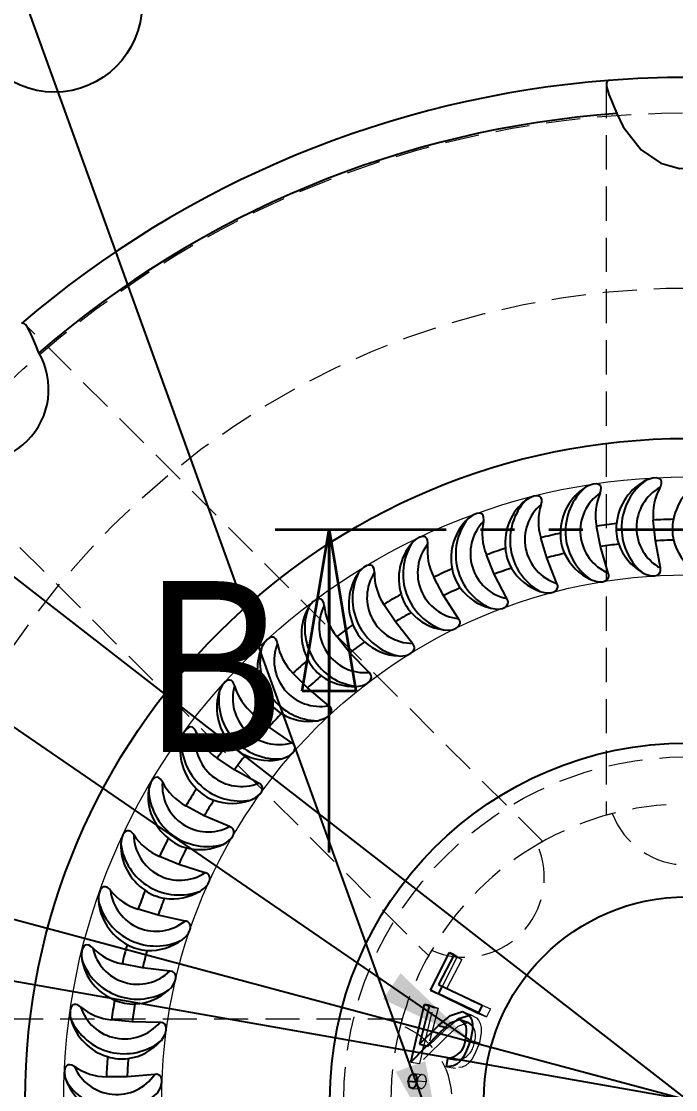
# Model space of a CAD drawing. Header units: millimetres. Extents: x 5 to 416, y 6 to 580.
# Drawn here: x 87.08 to 111.37, y 475.59 to 515.29 of the extents above; entities that cross this region are included whole.
import ezdxf

# ---------------------------------------------------------------- set-up
doc = ezdxf.new("R2010")
doc.units = ezdxf.units.MM
for name, pattern in [('SLD-Combinazione-di-due-tratteggi', [12.7, 6.35, -1.27, 1.27, -1.27, 1.27, -1.27]), ('SLD-Solido', [0]), ('SLD-Tratteggiato', [1.905, 1.27, -0.635])]:
    doc.linetypes.add(name, pattern=pattern)
doc.layers.add('D', color=3, linetype='SLD-Solido', lineweight=25)
doc.layers.add('SEZ', color=6, linetype='SLD-Combinazione-di-due-tratteggi', lineweight=35)
doc.layers.add('Q', color=2, linetype='SLD-Solido')
doc.styles.add('SLDTEXTSTYLE4', font='GOTHIC.TTF', dxfattribs={"width": 0.913})
doc.styles.get("Standard").update_dxf_attribs({"font": 'GOTHIC.TTF'})
doc.dimstyles.new('SLDDIMSTYLE1', dxfattribs={"dimtxt": 3.5, "dimasz": 3.556, "dimexe": 0, "dimexo": 0.0625, "dimgap": 0.875, "dimtad": 1, "dimrnd": 1e-09, "dimzin": 12, "dimdsep": 46, "dimtxsty": 'SLDTEXTSTYLE4', "dimblk1": 'NONE', "dimblk2": 'CLOSED', "dimsah": 1, "dimcen": 0, "dimadec": 0, "dimazin": 3, "dimtfac": 1, "dimtmove": 0, "dimatfit": 3, "dimldrblk": 'NONE', "dimfxl": 0, "dimfrac": 2, "dimtolj": 1, "dimtzin": 12, "dimarcsym": 0})
doc.dimstyles.new('SLDDIMSTYLE3', dxfattribs={"dimtxt": 3.5, "dimasz": 3.556, "dimexe": 0, "dimexo": 0.0625, "dimgap": 0.875, "dimtad": 1, "dimrnd": 1e-09, "dimzin": 12, "dimdsep": 46, "dimtxsty": 'SLDTEXTSTYLE4', "dimblk1": 'NONE', "dimblk2": 'CLOSED', "dimsah": 1, "dimcen": 0, "dimadec": 0, "dimazin": 3, "dimtfac": 1, "dimtmove": 0, "dimatfit": 3, "dimldrblk": 'NONE', "dimfxl": 0, "dimfrac": 2, "dimtolj": 1, "dimtzin": 12, "dimarcsym": 0})
doc.dimstyles.new('SLDDIMSTYLE7', dxfattribs={"dimtxt": 0.18, "dimasz": 3.556, "dimexe": 0, "dimexo": 0.0625, "dimgap": 0, "dimtad": 0, "dimtih": 1, "dimtoh": 1, "dimdec": 0, "dimrnd": 1e-09, "dimzin": 0, "dimdsep": 46, "dimtxsty": 'Standard', "dimsah": 1, "dimcen": 0.09, "dimadec": 0, "dimazin": 0, "dimtfac": 3.556, "dimtdec": 0, "dimtofl": 0, "dimtmove": 0, "dimatfit": 3, "dimfxl": 0, "dimfrac": 2, "dimtolj": 1, "dimtzin": 0, "dimarcsym": 0})

# ---------------------------------------------------------------- blocks, each defined once
blk = doc.blocks.new('_CLOSED')
at = {"color": 0, "linetype": 'ByBlock', "lineweight": -2}
for p, q in [((-1, 0.166667), (0, 0)), ((-1, 0.166667), (-1, -0.166667)), ((0, 0), (-1, -0.166667)), ((0, 0), (-1, 0))]:
    blk.add_line(p, q, dxfattribs=at)
blk = doc.blocks.new('_D_2')
at = {"layer": 'Q'}
for q in [(65.514, 483.362), (214.863, 457.042)]:
    blk.add_line((158.088, 467.048), q, dxfattribs=at)
at = {"layer": 'Q', "xscale": 3.556, "yscale": 3.556, "rotation": 170.0050717243122}
blk.add_blockref('_CLOSED', (158.088, 467.048, -16.8), dxfattribs=at)
at = {"layer": 'Q', "char_height": 3.5, "attachment_point": 1, "rotation": 350.0051, "style": 'SLDTEXTSTYLE4'}
for s, insert in [('%%c', (205.346, 463.258)), ('94', (210.554, 462.394))]:
    blk.add_mtext(s, dxfattribs=dict(at, insert=insert))
blk = doc.blocks.new('_NONE')
blk = doc.blocks.new('_D_4')
at = {"layer": 'Q'}
for q in [(58.675, 489.44), (218.383, 446.647)]:
    blk.add_line((164.927, 460.97), q, dxfattribs=at)
at = {"layer": 'Q', "xscale": 3.556, "yscale": 3.556, "rotation": 165.0000000000003}
blk.add_blockref('_CLOSED', (164.927, 460.97, -16.8), dxfattribs=at)
at = {"layer": 'Q', "char_height": 3.5, "attachment_point": 1, "rotation": 345, "style": 'SLDTEXTSTYLE4'}
for s, insert in [('%%c', (206.947, 454.338)), ('110', (212.059, 453.024))]:
    blk.add_mtext(s, dxfattribs=dict(at, insert=insert))
blk = doc.blocks.new('_D_7')
at = {"layer": 'Q'}
for q in [(28.843, 539.69), (165.568, 433.411)]:
    blk.add_line((58.034, 516.999), q, dxfattribs=at)
at = {"layer": 'Q', "xscale": 3.556, "yscale": 3.556, "rotation": 322.1411922934127}
blk.add_blockref('_CLOSED', (58.034, 516.999, -16.6), dxfattribs=at)
at = {"layer": 'Q', "char_height": 3.5, "attachment_point": 1, "rotation": 322.1412, "style": 'SLDTEXTSTYLE4'}
for s, insert in [('%%c', (31.586, 543.219)), ('136,20', (35.787, 540.022))]:
    blk.add_mtext(s, dxfattribs=dict(at, insert=insert))

msp = doc.modelspace()

# ---------------------------------------------------------------- linework, layer by layer
at = {"color": 7, "linetype": 'SLD-Tratteggiato', "lineweight": 18}
for p, q in [((108.801, 512.96169), (108.801, 485.7903)), ((106.43825, 484.81045), (87.22225, 504.02644)), ((82.9817, 499.78171), (102.19478, 480.56863)), ((102.71433, 479.42834), (103.26708, 480.51062)), ((103.43625, 480.42839), (102.87788, 479.35374)), ((103.14238, 480.58815), (103.26708, 480.51062)), ((103.1517, 480.60607), (103.43625, 480.42839)), ((103.26708, 480.51062), (103.43625, 480.42839)), ((102.57368, 479.49518), (102.87788, 479.35374)), ((102.87788, 479.35374), (104.49484, 478.58605)), ((102.03215, 477.2379), (102.36798, 478.64482)), ((102.55274, 478.61286), (102.18774, 477.20552)), ((102.22925, 478.69541), (102.36798, 478.64482)), ((102.23796, 478.72885), (102.55274, 478.61286)), ((102.36798, 478.64482), (102.55274, 478.61286)), ((103.46169, 478.49714), (103.77373, 478.37396)), ((104.04418, 478.41922), (104.35409, 478.2908)), ((104.35409, 478.2908), (104.05253, 478.43681)), ((104.19039, 478.72693), (104.49484, 478.58605)), ((104.49484, 478.58605), (104.35409, 478.2908)), ((101.21693, 478.20506), (74.04141, 478.20506)), ((102.89025, 477.87967), (103.19899, 478.12743)), ((102.18774, 477.20552), (102.89025, 477.87967)), ((102.59145, 477.69288), (102.91531, 477.6054)), ((102.91531, 477.6054), (101.87093, 476.56251)), ((103.73532, 477.38226), (103.89485, 477.33919)), ((103.76183, 477.41648), (104.08528, 477.32751)), ((101.87093, 476.56251), (101.99374, 477.07698)), ((101.53855, 476.60795), (101.87093, 476.56251)), ((102.86183, 476.43628), (103.19416, 476.39051)), ((101.62448, 476.18871), (101.9584, 476.15643)), ((101.59628, 475.63665), (101.93145, 475.62248)), ((101.77165, 475.92048), (102.10627, 475.89661))]:
    msp.add_line(p, q, dxfattribs=at)
at = {"color": 7, "linetype": 'SLD-Tratteggiato', "lineweight": 18, "flags": 128}
for points in [[(103.68273, 478.0787), (103.29164, 477.93924), (102.91531, 477.6054)], [(103.77373, 478.37396), (103.9767, 478.26032), (104.05868, 478.17389), (104.11776, 478.05202), (104.14903, 477.89372), (104.15021, 477.71327), (104.08528, 477.32751)], [(104.08528, 477.32751), (103.91468, 476.9149), (103.81909, 476.73611), (103.70727, 476.59103), (103.58494, 476.48775), (103.45127, 476.42308), (103.19416, 476.39051)], [(101.9584, 476.15643), (102.01925, 476.13659), (102.04632, 476.11722), (102.06598, 476.0905), (102.08027, 476.05402), (102.09169, 476.00466), (102.10627, 475.89661)], [(101.93145, 475.62248), (101.87081, 475.64336), (101.8435, 475.66308), (101.82321, 475.68997), (101.80808, 475.72621), (101.79555, 475.77531), (101.77957, 475.88217)]]:
    msp.add_lwpolyline(points, dxfattribs=at)
at = {"color": 7, "linetype": 'SLD-Tratteggiato', "lineweight": 18}
for radius in [66.1, 36.68404, 30.175, 12.75]:
    msp.add_circle((111.801, 475.20506), radius, dxfattribs=at)
at = {"color": 7, "linetype": 'SLD-Solido', "lineweight": 18}
for radius in [23.1533, 19.51419]:
    msp.add_circle((111.801, 475.20506), radius, dxfattribs=at)
at = {"color": 7, "linetype": 'SLD-Tratteggiato', "lineweight": 18}
for centre, radius, start, end in [((111.801, 475.20531), 10.99975, 74.191971, 105.786888), ((111.801, 475.20506), 11, 104.626467, 120.373533), ((111.801, 486.90745), 2.97266, 200.867134, 339.132866), ((111.80082, 475.20524), 10.99975, 119.191971, 150.786888), ((103.52616, 483.4799), 2.97266, 245.867134, 24.132866), ((111.801, 475.20506), 11, 149.626467, 165.373533), ((111.80074, 475.20507), 10.99975, 164.191971, 195.786888), ((100.09861, 475.20506), 2.97266, 290.867134, 69.132866), ((103.28871, 477.58871), 0.65549, 337.625987, 33.984183), ((103.1733, 477.39994), 0.72411, 291.0786, 355.187774), ((102.06084, 475.89421), 0.28152, 111.339248, 182.450234), ((101.83073, 475.87952), 0.27607, 291.397386, 3.550842)]:
    msp.add_arc(centre, radius, start, end, dxfattribs=at)
at = {"layer": 'D'}
for p, q in [((110.62212, 495.98478), (110.5464, 496.75357)), ((108.59103, 495.76917), (108.44032, 496.52684)), ((106.59085, 495.35552), (106.3666, 496.09476)), ((110.80723, 494.97662), (110.62212, 495.98478)), ((108.87406, 494.784), (108.59103, 495.76917)), ((104.64085, 494.7478), (104.34522, 495.46151)), ((106.96909, 494.40284), (106.59085, 495.35552)), ((105.11064, 493.83678), (104.64085, 494.7478)), ((102.75981, 493.95188), (102.39565, 494.63318)), ((103.31663, 493.0913), (102.75981, 493.95188)), ((100.96583, 492.97542), (100.53665, 493.61774)), ((101.60433, 492.17356), (100.96583, 492.97542)), ((99.27621, 491.82782), (98.78613, 492.42498)), ((99.99022, 491.0924), (99.27621, 491.82782)), ((97.7072, 490.52013), (97.16095, 491.06638)), ((98.48986, 489.85824), (97.7072, 490.52013)), ((96.27393, 489.06495), (95.67677, 489.55503)), ((97.1177, 488.48296), (96.27393, 489.06495)), ((94.99019, 487.47629), (94.34787, 487.90548)), ((95.88694, 486.97981), (94.99019, 487.47629)), ((93.86834, 485.76946), (93.18705, 486.13362)), ((94.80944, 485.36326), (93.86834, 485.76946)), ((92.9192, 483.96088), (92.2055, 484.25651)), ((93.89558, 483.64888), (92.9192, 483.96088)), ((92.1519, 482.06798), (91.41266, 482.29223)), ((93.15416, 481.85319), (92.1519, 482.06798)), ((102.26521, 479.2848), (102.98218, 480.68775)), ((103.1517, 480.60607), (102.57368, 479.49518)), ((102.98218, 480.68775), (103.1517, 480.60607)), ((102.98218, 480.68775), (103.14238, 480.58815)), ((91.57384, 480.10898), (90.81617, 480.25969)), ((92.59232, 479.99347), (91.57384, 480.10898)), ((104.04418, 478.41922), (102.26521, 479.2848)), ((102.26521, 479.2848), (102.57363, 479.15284)), ((102.57363, 479.15284), (102.71433, 479.42834)), ((102.57368, 479.49518), (104.19039, 478.72693)), ((104.05253, 478.43681), (102.57363, 479.15284)), ((103.7835, 478.91335), (104.088, 478.77251)), ((101.53855, 476.60795), (102.05281, 478.75974)), ((102.23796, 478.72885), (101.85931, 477.27387)), ((102.05281, 478.75974), (102.23796, 478.72885)), ((102.05281, 478.75974), (102.22925, 478.69541)), ((104.19039, 478.72693), (104.04418, 478.41922)), ((91.19057, 478.10276), (90.42178, 478.17848)), ((92.21547, 478.08763), (91.19057, 478.10276)), ((103.36649, 478.19064), (103.68273, 478.0787)), ((102.59145, 477.69288), (101.53855, 476.60795)), ((101.85931, 477.27387), (102.56894, 477.97611)), ((102.56894, 477.97611), (102.89025, 477.87967)), ((101.85931, 477.27387), (102.18774, 477.20552)), ((101.99374, 477.07698), (102.03215, 477.2379)), ((103.57098, 477.42662), (103.73532, 477.38226)), ((102.86183, 476.43628), (102.92033, 476.74995)), ((102.92033, 476.74995), (103.25084, 476.69246)), ((103.25084, 476.69246), (103.43372, 476.72428)), ((91.00579, 476.06863), (90.23328, 476.06863)), ((92.02724, 476.15403), (91.00579, 476.06863)), ((101.44487, 475.90479), (101.77957, 475.88217))]:
    msp.add_line(p, q, dxfattribs=at)
at = {"layer": 'D', "flags": 128}
for points in [[(108.88006, 513.09263), (108.82857, 513.06783), (108.80294, 513.00054), (108.80669, 512.8953), (108.83981, 512.74888), (108.89645, 512.5775), (108.97534, 512.37474), (109.077, 512.13195), (109.19114, 511.86148)], [(109.19114, 511.86148), (109.43221, 511.36865), (110.09791, 510.51649), (110.82179, 510.02373), (111.52371, 509.8205), (112.26111, 509.85087), (112.90758, 510.08719), (113.64563, 510.65675), (114.35143, 511.72462), (114.41085, 511.86148)], [(87.72643, 502.97051), (87.61089, 503.25487), (87.50176, 503.51993), (87.40209, 503.74067), (87.3052, 503.91793), (87.22681, 504.02176), (87.15372, 504.07464), (87.07585, 504.06103)], [(110.80177, 497.97155), (110.82527, 498.0193), (110.8555, 498.11635), (110.85524, 498.18725), (110.83532, 498.23857), (110.79634, 498.28028), (110.74686, 498.30694), (110.65821, 498.32592), (110.51083, 498.31659), (110.27947, 498.23917)], [(108.57508, 497.76399), (108.60236, 497.8425), (108.61342, 497.95253), (108.59762, 498.00838), (108.56101, 498.05525), (108.51324, 498.08372), (108.43787, 498.10114), (108.31784, 498.09444), (108.12116, 498.02867), (108.02906, 497.97912)], [(106.37945, 497.33916), (106.40195, 497.44196), (106.40189, 497.51463), (106.37898, 497.58287), (106.3437, 497.62265), (106.29484, 497.64865), (106.22224, 497.6611), (106.11064, 497.64798), (105.93278, 497.57599), (105.81497, 497.49974)], [(104.23604, 496.70118), (104.24628, 496.76853), (104.24384, 496.86518), (104.22121, 496.92921), (104.18583, 496.97044), (104.13596, 496.99683), (104.08002, 497.00654), (103.98659, 496.99652), (103.84317, 496.93931), (103.65854, 496.80565)], [(102.16548, 495.85617), (102.16812, 495.88953), (102.15836, 496.0158), (102.13276, 496.07526), (102.08604, 496.12116), (102.03169, 496.14165), (101.9744, 496.1444), (101.87961, 496.12254), (101.73812, 496.04558), (101.58052, 495.90354)], [(100.18771, 494.81229), (100.17267, 494.94659), (100.14726, 495.00758), (100.10279, 495.05634), (100.04486, 495.08072), (99.98912, 495.08306), (99.90528, 495.06181), (99.78484, 494.99213), (99.61331, 494.8185), (99.60093, 494.80209)], [(108.21341, 494.55015), (108.254, 494.5318), (108.49563, 494.46405), (108.66334, 494.46535), (108.76822, 494.49736), (108.83455, 494.54281), (108.87382, 494.59541), (108.89277, 494.65826), (108.89111, 494.72163), (108.87406, 494.784)], [(110.12684, 494.80864), (110.25356, 494.74328), (110.4607, 494.68426), (110.60742, 494.68467), (110.7006, 494.71317), (110.76133, 494.7555), (110.80317, 494.81695), (110.81784, 494.87872), (110.80941, 494.96817), (110.80723, 494.97662)], [(106.33454, 494.10535), (106.55441, 494.05232), (106.74538, 494.05532), (106.86432, 494.09212), (106.93715, 494.14176), (106.97889, 494.19654), (106.99892, 494.26256), (106.99607, 494.32523), (106.96909, 494.40284)], [(98.32179, 493.57957), (98.30634, 493.67181), (98.25662, 493.77732), (98.21468, 493.81337), (98.16075, 493.83183), (98.10535, 493.83093), (98.0268, 493.80546), (97.91802, 493.73225), (97.76869, 493.55913), (97.73883, 493.51191)], [(104.50831, 493.47853), (104.76395, 493.44738), (104.94158, 493.47472), (105.04857, 493.52486), (105.11103, 493.58183), (105.14371, 493.64069), (105.15402, 493.7073), (105.14294, 493.76916), (105.11064, 493.83678)], [(102.75231, 492.67573), (102.84181, 492.66595), (103.07732, 492.68108), (103.22464, 492.73406), (103.30847, 492.79589), (103.35377, 492.8584), (103.37257, 492.92017), (103.3694, 492.98461), (103.33893, 493.05881), (103.31663, 493.0913)], [(96.58568, 492.1699), (96.55774, 492.26945), (96.52381, 492.33375), (96.47195, 492.38365), (96.42227, 492.40275), (96.36688, 492.40322), (96.29747, 492.38079), (96.20598, 492.31817), (96.08392, 492.17404), (96.01216, 492.04542)], [(101.08345, 491.70468), (101.16826, 491.70357), (101.4032, 491.74084), (101.54597, 491.80779), (101.62419, 491.87757), (101.66369, 491.9443), (101.67673, 492.00764), (101.6676, 492.07163), (101.63052, 492.14231), (101.60433, 492.17356)], [(94.9961, 490.59685), (94.98195, 490.63929), (94.9246, 490.7465), (94.87911, 490.78869), (94.82055, 490.81138), (94.76293, 490.80933), (94.70894, 490.78984), (94.62963, 490.73314), (94.52825, 490.60743), (94.43754, 490.41675)], [(99.51782, 490.57473), (99.74422, 490.61073), (99.91781, 490.68654), (100.01316, 490.76619), (100.06098, 490.83977), (100.07829, 490.90629), (100.0713, 490.9748), (100.04452, 491.03153), (99.99022, 491.0924)], [(98.07047, 489.29676), (98.38866, 489.40116), (98.49307, 489.47751), (98.57194, 489.58136), (98.59377, 489.65105), (98.5902, 489.7243), (98.5644, 489.78298), (98.50591, 489.84612), (98.48986, 489.85824)], [(93.56836, 488.87556), (93.55578, 488.90447), (93.48655, 489.01329), (93.43624, 489.05335), (93.37387, 489.07178), (93.31624, 489.06441), (93.26442, 489.03996), (93.19123, 488.97633), (93.10282, 488.84241), (93.03014, 488.64159)], [(96.75536, 487.88308), (97.04855, 488.00893), (97.15033, 488.0956), (97.22387, 488.20855), (97.24105, 488.2808), (97.23226, 488.35489), (97.20187, 488.41201), (97.14006, 488.46902), (97.1177, 488.48296)], [(92.31621, 487.02262), (92.24337, 487.12998), (92.1841, 487.17833), (92.12917, 487.19744), (92.06929, 487.19363), (92.01853, 487.17108), (91.95545, 487.11643), (91.88276, 487.00516), (91.81151, 486.78425), (91.80352, 486.73702)], [(95.58515, 486.3473), (95.78107, 486.4409), (95.93652, 486.57162), (96.00221, 486.67131), (96.02785, 486.75747), (96.02546, 486.8262), (95.99923, 486.88993), (95.95738, 486.93665), (95.88694, 486.97981)], [(91.25171, 485.05588), (91.22346, 485.09552), (91.19224, 485.13249), (91.16604, 485.15793), (91.13714, 485.18016), (91.10585, 485.19749), (91.07105, 485.20872), (91.0449, 485.21164), (91.01758, 485.20961), (90.99129, 485.20263), (90.9653, 485.19064), (90.93672, 485.17114), (90.91019, 485.14639), (90.87767, 485.10559), (90.85003, 485.05917), (90.81538, 484.97743), (90.79115, 484.89007), (90.77683, 484.80626), (90.76948, 484.7214)], [(94.5711, 484.70421), (94.69331, 484.77163), (94.8663, 484.92001), (94.94136, 485.03534), (94.96956, 485.13064), (94.96748, 485.20382), (94.93954, 485.27179), (94.89623, 485.31809), (94.81676, 485.36071), (94.80944, 485.36326)], [(93.72299, 482.96965), (93.75852, 482.99173), (93.85397, 483.06167), (93.94102, 483.14478), (93.99673, 483.21495), (94.04239, 483.29431), (94.06183, 483.34395), (94.07441, 483.39677), (94.07781, 483.43744), (94.07469, 483.47909), (94.06687, 483.5108), (94.05356, 483.54155), (94.03554, 483.56873), (94.01231, 483.59302), (93.98725, 483.61188), (93.95921, 483.62734), (93.92817, 483.63973), (93.89558, 483.64888)], [(90.38511, 482.99426), (90.34497, 483.03944), (90.31108, 483.07096), (90.27377, 483.09816), (90.24117, 483.1152), (90.20554, 483.12636), (90.17868, 483.12939), (90.15075, 483.12735), (90.12397, 483.12006), (90.0976, 483.10727), (90.07505, 483.09132), (90.05406, 483.07168), (90.0262, 483.03684), (90.0026, 482.99688), (89.97445, 482.92931), (89.95486, 482.85684), (89.93872, 482.73678), (89.93799, 482.61412)], [(93.04898, 481.1603), (93.13805, 481.23362), (93.21899, 481.31812), (93.27724, 481.39738), (93.32412, 481.48631), (93.34321, 481.5407), (93.35492, 481.5982), (93.35724, 481.64182), (93.35264, 481.68626), (93.34372, 481.71875), (93.32923, 481.75012), (93.3099, 481.77767), (93.28505, 481.80198), (93.25944, 481.81964), (93.23089, 481.83367), (93.19352, 481.84583), (93.15416, 481.85319)], [(89.72476, 480.85763), (89.64447, 480.92609), (89.58032, 480.96023), (89.50932, 480.97208), (89.45764, 480.95962), (89.41173, 480.92871), (89.36654, 480.87041), (89.32553, 480.76553), (89.30535, 480.57423), (89.31705, 480.4355)], [(92.55556, 479.29361), (92.66029, 479.40238), (92.77846, 479.59295), (92.8144, 479.72295), (92.81244, 479.82091), (92.78845, 479.88933), (92.74166, 479.94508), (92.6866, 479.97616), (92.59697, 479.99329), (92.59232, 479.99347)], [(89.27702, 478.66656), (89.17147, 478.73654), (89.10778, 478.75797), (89.04088, 478.75735), (88.99213, 478.73629), (88.95175, 478.69852), (88.91338, 478.63023), (88.88554, 478.5112), (88.89337, 478.29999), (88.91265, 478.2065)], [(102.56894, 477.97611), (103.00872, 478.341), (103.46169, 478.49714)], [(103.46169, 478.49714), (103.66421, 478.38235), (103.74545, 478.294), (103.80319, 478.16858), (103.83253, 478.00493), (103.83143, 477.81778), (103.76183, 477.41649)], [(92.24748, 477.38754), (92.27531, 477.41927), (92.41665, 477.64378), (92.45929, 477.79389), (92.4585, 477.9065), (92.43392, 477.98152), (92.3946, 478.03386), (92.3398, 478.06965), (92.26426, 478.08753), (92.21547, 478.08763)], [(103.36649, 478.19064), (102.97226, 478.04186), (102.59145, 477.69288)], [(103.19899, 478.12743), (103.32469, 478.2283), (103.77373, 478.37396)], [(103.57098, 477.42662), (103.60804, 477.71073), (103.6112, 477.83464), (103.59431, 477.93764), (103.50213, 478.08534), (103.36649, 478.19064)], [(103.83224, 477.9551), (103.81905, 477.97535), (103.68273, 478.0787)], [(103.76183, 477.41648), (103.58683, 476.98598), (103.48963, 476.7993), (103.37661, 476.64765), (103.25348, 476.53949), (103.11931, 476.47151), (102.86183, 476.43628)], [(89.04619, 476.44216), (88.94414, 476.49773), (88.87637, 476.51576), (88.80691, 476.51082), (88.75965, 476.48664), (88.72204, 476.44614), (88.68987, 476.37709), (88.67206, 476.26072), (88.69532, 476.0596), (88.72867, 475.9486)], [(92.12772, 475.46045), (92.2439, 475.65918), (92.29445, 475.836), (92.29407, 475.96416), (92.26795, 476.04739), (92.22764, 476.10339), (92.17018, 476.14184), (92.10939, 476.15732), (92.02724, 476.15403)], [(101.62448, 476.18871), (101.68529, 476.1684), (101.71232, 476.14845), (101.7319, 476.12089), (101.74608, 476.0832), (101.75735, 476.0322), (101.77165, 475.92048)], [(101.59628, 475.63665), (101.53567, 475.65816), (101.50837, 475.67851), (101.48814, 475.70626), (101.46063, 475.7944), (101.44487, 475.90479)]]:
    msp.add_lwpolyline(points, dxfattribs=at)
at = {"layer": 'D'}
for centre, radius in [((111.801, 475.20506), 68.1), ((111.801, 475.20506), 66.1), ((88.301, 515.90826), 3.25), ((111.801, 475.20506), 24.585), ((111.801, 475.20506), 13.2651), ((111.801, 475.20506), 7.54804)]:
    msp.add_circle(centre, radius, dxfattribs=at)
for centre, radius, start, end in [((111.801, 475.20506), 38, 94.40849, 130.59151), ((111.801, 475.20506), 38, 85.59151, 94.40849), ((111.801, 475.20506), 36.74921, 94.072455, 130.927545), ((85.38827, 501.61779), 2.70127, 239.948949, 30.051051), ((113.24386, 496.4225), 1.98234, 110.657355, 169.489055), ((109.13119, 496.26656), 2.03655, 122.763793, 179.882617), ((109.46725, 496.337), 2.18288, 131.212392, 234.942493), ((111.2133, 496.42351), 2.04172, 117.217732, 174.178678), ((111.54978, 496.46399), 2.18288, 125.587392, 229.317493), ((111.6262, 496.47558), 1.7081, 118.859015, 241.349726), ((112.6395, 496.95048), 2.10234, 150.942677, 185.37436), ((107.07287, 495.90635), 2.03007, 128.289203, 185.607206), ((107.4072, 496.00649), 2.18288, 136.837392, 240.567493), ((109.54217, 496.35602), 1.7081, 124.484015, 246.974726), ((110.53457, 496.92463), 2.13169, 156.811989, 190.755048), ((107.47989, 496.03277), 1.7081, 130.109015, 252.599726), ((108.41134, 496.69592), 2.13127, 162.433556, 196.383481), ((105.05935, 495.34549), 2.02345, 133.811642, 191.334767), ((105.38946, 495.47566), 2.18288, 142.462392, 246.192493), ((105.45922, 495.50894), 1.7081, 135.734015, 258.224726), ((106.33753, 496.26163), 2.14697, 168.186359, 201.880678), ((111.801, 475.20506), 21.585, 91.343825, 93.332098), ((111.801, 475.20506), 21.585, 102.593825, 104.582098), ((111.801, 475.20506), 21.585, 96.968825, 98.957098), ((103.11056, 494.5892), 2.01705, 139.336792, 197.059617), ((103.43346, 494.74961), 2.18288, 148.087392, 251.817493), ((111.801, 475.20506), 20.81313, 91.384601, 93.247017), ((113.25626, 496.50133), 2.01837, 194.02725, 233.524578), ((103.49963, 494.78957), 1.7081, 141.359015, 263.849726), ((104.28199, 495.62135), 2.12951, 173.669028, 207.648009), ((111.801, 475.20506), 21.585, 108.218825, 110.207098), ((111.801, 475.20506), 20.81313, 102.634601, 104.497017), ((109.054, 496.35642), 1.99229, 205.007785, 245.044043), ((111.801, 475.20506), 20.81313, 97.009601, 98.872017), ((111.15475, 496.5356), 2.00972, 199.563756, 239.238072), ((101.24558, 493.64479), 2.01102, 144.867111, 202.779298), ((101.55805, 493.83534), 2.18288, 153.712392, 257.442493), ((101.61999, 493.88159), 1.7081, 146.984015, 269.474726), ((102.29132, 494.77853), 2.10388, 179.080726, 213.486311), ((111.801, 475.20506), 21.585, 113.843825, 115.832098), ((111.801, 475.20506), 20.81313, 108.259601, 110.122017), ((106.99508, 495.9866), 1.99385, 210.64909, 250.652737), ((111.801, 475.20506), 21.585, 119.468825, 121.457098), ((111.801, 475.20506), 20.81313, 113.884601, 115.747017), ((104.98688, 495.42386), 2.00333, 216.3728, 256.179028), ((99.48262, 492.52145), 2.00544, 150.403837, 208.492573), ((99.78129, 492.74165), 2.18288, 159.337392, 263.067493), ((99.83839, 492.79374), 1.7081, 152.609015, 275.099726), ((100.44492, 493.76276), 2.13102, 184.931466, 218.885571), ((111.801, 475.20506), 20.81313, 119.509601, 121.372017), ((103.03746, 494.65778), 2.00246, 221.988716, 261.813112), ((111.801, 475.20506), 21.585, 125.093825, 127.082098), ((97.83881, 491.23014), 2.00034, 155.947601, 214.198809), ((98.12028, 491.47907), 2.18288, 164.962392, 268.692493), ((98.172, 491.53651), 1.7081, 158.234015, 280.724726), ((98.65272, 492.54576), 2.10094, 190.305885, 224.761152), ((111.801, 475.20506), 20.81313, 125.134601, 126.997017), ((101.17592, 493.71229), 2.00974, 227.688921, 267.362906), ((111.801, 475.20506), 21.585, 130.718825, 132.707098), ((111.801, 475.20506), 20.81313, 130.759601, 132.622017), ((99.41191, 492.57794), 2.00601, 233.27544, 273.026387), ((96.31394, 489.7804), 1.98137, 161.266558, 220.129851), ((96.59103, 490.05976), 2.18288, 170.587392, 274.317493), ((96.63687, 490.12199), 1.7081, 163.859015, 286.349726), ((97.01759, 491.17431), 2.10235, 195.942792, 230.374245), ((111.801, 475.20506), 21.585, 136.343825, 138.332098), ((111.801, 475.20506), 20.81313, 136.384601, 138.247017), ((97.76809, 491.27674), 2.00294, 238.868749, 278.683078), ((95.24777, 488.56382), 1.7081, 169.484015, 291.974726), ((95.54217, 489.66338), 2.12523, 201.758782, 235.808255), ((94.95372, 488.19042), 1.97577, 166.799962, 225.846447), ((95.20825, 488.49739), 2.18288, 176.212392, 279.942493), ((111.801, 475.20506), 21.585, 141.968825, 143.957098), ((111.801, 475.20506), 20.81313, 142.009601, 143.872017), ((96.26005, 489.82066), 1.99989, 244.462112, 284.339715), ((94.01809, 486.87699), 1.7081, 175.109015, 297.599726), ((94.20398, 488.00078), 2.12614, 207.391283, 241.425754), ((111.801, 475.20506), 21.585, 147.593825, 149.582098), ((93.76644, 486.47833), 1.97989, 172.492396, 231.404014), ((93.98528, 486.80701), 2.18288, 181.837392, 285.567493), ((111.801, 475.20506), 20.81313, 147.634601, 149.497017), ((94.9023, 488.22378), 1.99686, 250.055551, 289.996277), ((93.03494, 486.21487), 2.12677, 213.021555, 247.045482), ((92.95967, 485.07776), 1.7081, 180.734015, 303.224726), ((111.801, 475.20506), 21.585, 153.218825, 155.207098), ((92.80536, 484.68615), 2.03618, 179.008102, 236.138308), ((92.93387, 485.0049), 2.18288, 187.462392, 291.192493), ((111.801, 475.20506), 20.81313, 153.259601, 155.122017), ((93.70793, 486.50153), 1.99385, 255.649054, 295.652773), ((92.04635, 484.32275), 2.1271, 218.64927, 252.667767), ((92.08271, 483.18345), 1.7081, 186.359015, 308.849726), ((111.801, 475.20506), 21.585, 158.843825, 160.832098), ((92.68522, 484.68671), 2.00631, 261.403558, 301.14827), ((91.96192, 482.77493), 2.03031, 184.542826, 241.853584), ((92.06417, 483.10841), 2.18288, 193.087392, 296.817493), ((111.801, 475.20506), 20.81313, 158.884601, 160.747017), ((91.24777, 482.34252), 2.12707, 224.274025, 258.293012), ((91.39564, 481.2123), 1.7081, 191.984015, 314.474726), ((111.801, 475.20506), 21.585, 164.468825, 166.457098), ((91.84723, 482.76958), 2.00848, 267.050902, 306.750925), ((91.30361, 480.78436), 2.01695, 189.960249, 247.68616), ((91.38455, 481.1358), 2.18288, 198.712392, 302.442493), ((111.801, 475.20506), 20.81313, 164.509601, 166.372017), ((91.20441, 480.77121), 2.00222, 272.611306, 312.440521), ((111.801, 475.20506), 21.585, 170.093825, 172.082098), ((90.64696, 480.29315), 2.12662, 229.89529, 263.921747), ((90.90508, 479.1833), 1.7081, 197.609015, 320.099726), ((111.801, 475.20506), 20.81313, 170.134601, 171.997017), ((90.84574, 478.73889), 2.00507, 195.397928, 253.498481), ((90.90154, 479.10608), 2.18288, 204.337392, 308.067493), ((90.75127, 478.73818), 2.01566, 278.374653, 317.927174), ((102.82238, 477.49528), 0.75173, 277.486903, 354.759621), ((111.801, 475.20506), 21.585, 175.718825, 177.707098), ((90.2498, 478.19423), 2.12566, 235.51235, 269.554687), ((90.61577, 477.11598), 1.7081, 203.234015, 325.724726), ((111.801, 475.20506), 20.81313, 175.759601, 177.622017), ((101.7371, 475.91869), 0.29256, 112.639727, 182.7229), ((90.58356, 476.64792), 1.98234, 200.657355, 259.489055), ((90.61981, 477.03879), 2.18288, 209.962392, 313.692493), ((101.48557, 475.90115), 0.28673, 292.712486, 3.866553)]:
    msp.add_arc(centre, radius, start, end, dxfattribs=at)
for centre, major_axis in [((113.66349, 496.40506), (-2.41244, 0)), ((109.49179, 496.36106), (-2.36608, -0.47064)), ((111.57656, 496.48553), (-2.40082, -0.23646)), ((107.42926, 496.03285), (-2.30856, -0.70029)), ((105.40883, 495.50405), (-2.2288, -0.9232)), ((103.44996, 494.77977), (-2.12758, -1.13721)), ((101.57152, 493.86697), (-2.00587, -1.34028)), ((99.79159, 492.77444), (-1.86484, -1.53043)), ((98.12732, 491.51271), (-1.70585, -1.70585)), ((96.59473, 490.09393), (-1.53043, -1.86484)), ((95.20859, 488.53176), (-1.34028, -2.00587)), ((93.98224, 486.84125), (-1.13721, -2.12758)), ((92.9275, 485.03867), (-0.9232, -2.2288)), ((92.05451, 483.1414), (-0.70029, -2.30856)), ((91.3717, 481.16769), (-0.47064, -2.36608)), ((90.88564, 479.13655), (-0.23646, -2.40082))]:
    msp.add_ellipse(centre, major_axis=major_axis, ratio=0.82903757, start_param=6.09250016, end_param=6.48094447, dxfattribs=at)
at = {"layer": 'SEZ'}
msp.add_line((96.50273, 496.40506), (127.71664, 496.40506), dxfattribs=at)
at = {"layer": 'SEZ', "linetype": 'SLD-Solido'}
msp.add_line((98.50273, 484.40506), (98.50273, 496.40506), dxfattribs=at)

# ---------------------------------------------------------------- block references
at = {"layer": 'SEZ', "xscale": 6, "yscale": 6, "rotation": 90.0000000000004}
msp.add_blockref('_CLOSED', (98.50273, 496.40506), dxfattribs=at)

# ---------------------------------------------------------------- texts
at = {"layer": 'SEZ', "insert": (91.70008, 494.48809), "char_height": 6.35, "attachment_point": 1, "style": 'SLDTEXTSTYLE4'}
msp.add_mtext('B', dxfattribs=at)

# ---------------------------------------------------------------- dimensions: what is measured, and where the dimension line sits
at = {"layer": 'Q'}
for p1, p2, dimstyle, picture, middle in [((165.56768, 433.41088), (58.03431, 516.99924), 'SLDDIMSTYLE3', '_D_7', (36.5095, 533.73102)), ((58.67507, 489.44011), (164.92692, 460.97001), 'SLDDIMSTYLE1', '_D_4', (212.12292, 448.32389)), ((65.51431, 483.36243), (158.08768, 467.04769), 'SLDDIMSTYLE1', '_D_2', (209.75546, 457.942))]:
    dim = msp.add_diameter_dim_2p(p1=p1, p2=p2, dimstyle=dimstyle, dxfattribs=at)
    dim.commit()
    dim.dimension.update_dxf_attribs({"geometry": picture, "text_midpoint": middle, "dimtype": 163})

# ---------------------------------------------------------------- leaders
for points in [[(102.73975, 473.10551), (72.85133, 555.82676)], [(103.76183, 477.41648), (56.78467, 509.66827)]]:
    msp.add_leader(points, dimstyle='SLDDIMSTYLE7')

doc.saveas('drawing.dxf')
